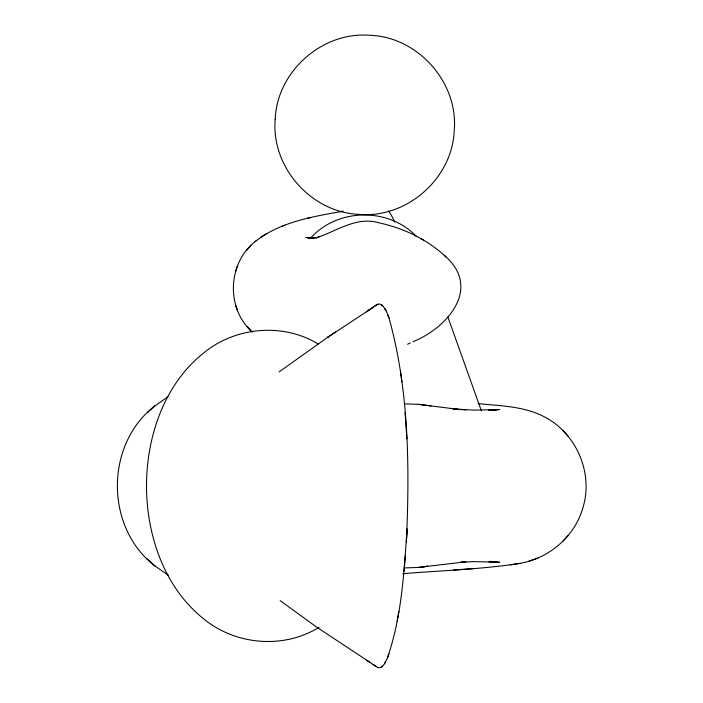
<?xml version="1.0" encoding="UTF-8"?>
<svg xmlns="http://www.w3.org/2000/svg" width="703" height="703" viewBox="0 0 703 703"><rect width="100%" height="100%" fill="white"/><g stroke="black" fill="none" stroke-linecap="round" stroke-linejoin="round"><path stroke-width="1.05" d="M406.369 541.925L407.072 528.884C403.961 572.479 401.8 617.357 387.028 658.896C385.235 662.217 382.722 669.036 377.757 667.516M406.536 539.104C409.621 465.307 408.935 389.576 389.005 317.923C387.098 313.301 385.543 307.949 381.43 304.724C377.476 302.018 373.794 307.492 370.534 308.951M405.385 555.932L403.988 571.311M397.125 621.18L398.829 611.241M256.033 240.892C227.552 262.184 225.54 308.564 252.307 332.036M237.684 265.347L235.567 271.323M387.511 657.736L388.97 653.983M384.436 663.746L385.587 661.778M402.81 573.674C441.097 570.59 479.631 569.404 517.654 563.736C547.479 559.526 574.14 537.646 582.673 508.524C593.789 474.042 576.855 433.795 544.851 417.09C524.376 406.149 500.615 405.921 478.084 403.619M251.033 245.382L246.498 250.461M563.147 541.02L568.296 535.335M167.982 396.764L154.625 406.088C104.914 444.516 105.011 527.54 154.801 565.853L168.245 575.168M310.524 238.291C337.089 208 388.645 207.113 416.29 236.393M381.738 666.804L382.45 666.154L381.483 667.024M154.888 405.842L147.428 412.608M255.136 241.586C279.943 222.034 312.281 216.656 342.572 211.304L340.349 211.673L343.161 211.225M335.366 331.965L327.536 337.44L373.609 307.035L366.377 311.798L369.699 309.513M279.091 371.896L328.503 336.737M373.021 307.264L377.95 304.171M266.78 233.44L260.918 237.139M319.013 627.304C283.696 649.3 235.575 645.152 203.65 618.842C164.124 587.356 146.584 535.159 146.496 485.896C146.576 436.484 164.247 384.102 204.019 352.66C235.725 326.798 283.204 322.58 318.301 344.083M413.109 341.684C448.004 327.484 482.196 287.483 444.208 255.294M407.582 344.242L410.35 342.95M282.676 226.067L284.943 225.162M529.183 561.117L537.786 558.068M307.378 218.361L310.884 217.543M510.334 564.878L520.115 563.331M492.425 410.236L497.575 409.445L488.77 410.104L499.754 409.524L474.209 410.148L452.987 408.909L465.729 409.946M418.487 567.453L427.617 566.24L418.487 567.453L404.33 567.919M421.572 567.031L465.887 561.829L460.737 562.215L474.209 561.635L499.754 562.268L488.98 561.715L495.782 562.075M453.593 570.063L474.376 568.463M492.504 409.911L499.754 409.524M404.33 403.874L418.487 404.339L457.627 409.278M492.733 561.908L497.803 562.365L490.826 561.328L492.337 561.609M431.062 405.939L418.487 404.339M307.817 237.728L311.842 238.458L305.743 237.377L312.615 238.352L308.793 238.097L315.014 238.194L311.737 238.431L318.872 237.175L316.122 237.869C336.482 231.366 356.28 216.155 378.785 222.763C403.698 228.159 427.802 239.574 446.326 257.272M309.944 238.106L308.107 237.676L311.209 238.545M280.189 600.661L316.218 626.804L377.986 667.639M420.658 238.537L423.575 240.171M369.716 662.288L366.509 660.205M373.038 664.537L376.333 666.752M147.068 558.823L155.064 566.1M381.676 304.935L382.88 306.016M568.411 436.589L562.875 430.508M250.286 330.05L247.113 326.473L250.83 330.674M388.337 210.865L391.14 214.784L394.664 222.122M385.455 309.795L384.813 308.705L385.991 310.726M235.637 305.172L237.579 310.664M389.005 317.923L387.599 314.267M447.864 316.974L481.318 410.701M400.446 371.008L401.896 382.054M405.06 412.758L406.896 438.839M275.189 119.273C270.989 167.156 311.394 212.763 359.426 214.397C407.081 218.413 452.398 178.298 454.243 130.521C458.479 82.717 418.259 37.118 370.305 35.326C322.528 31.134 276.982 71.346 275.189 119.264"/></g></svg>
